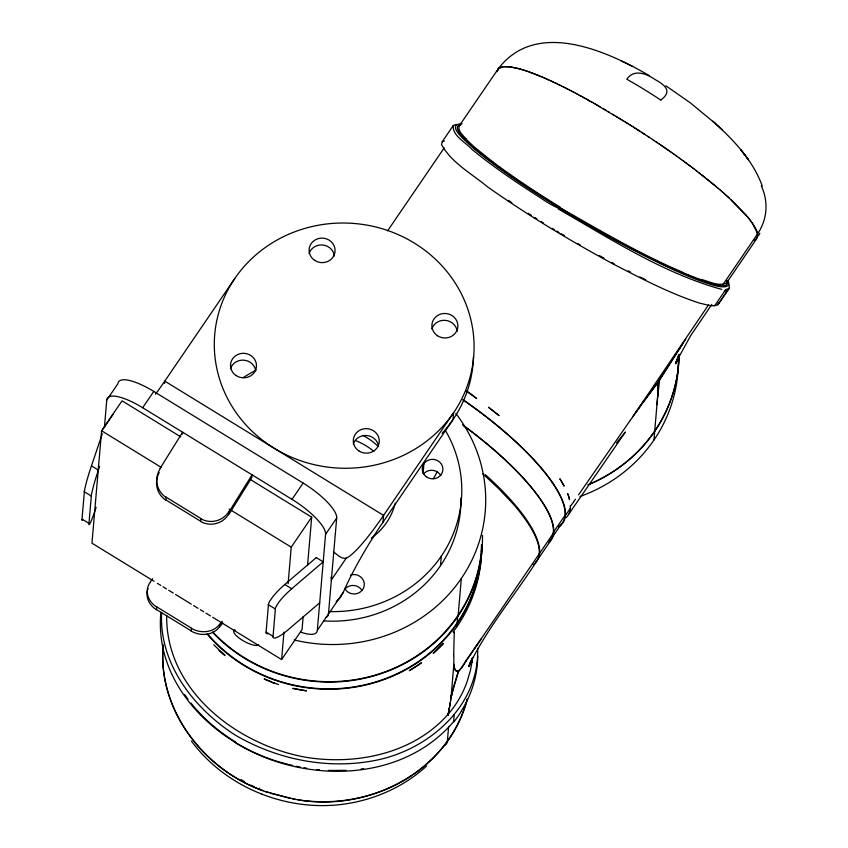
<?xml version="1.0" encoding="UTF-8"?>
<svg xmlns="http://www.w3.org/2000/svg" width="848" height="848" viewBox="0 0 848 848"><rect width="100%" height="100%" fill="white"/><g stroke="black" fill="none" stroke-linecap="round" stroke-linejoin="round"><path stroke-width="1.27" d="M657.995 389.645L657.783 395.232M161.65 612.309C158.693 663.634 194.107 708.748 235.468 735.237C277.837 759.872 328.505 769.995 376.788 760.115C429.374 749.346 479.671 705.441 477.625 648.328M477.753 656.087C477.498 675.421 471.732 694.618 461.354 710.91M160.876 612.648C153.764 687.495 220.183 748.095 287.589 764.165M453.881 663.274L453.85 657.317M657.9 393.493L657.666 382.851L679.789 348.178M466.04 660.624C462.457 668.15 455.291 676.598 454.125 666.772M657.868 393.949L653.956 440.027A154.749 145.962 4.9 0 1 579.873 496.557M163.24 645.296C157.039 711.748 206.806 773.058 268.477 792.615M454.136 638.014L454.305 633.18M452.037 692.53A75.175 11.596 -58.8 0 0 451.539 694.756L451.369 695.911L458.28 671.817L453.383 687.346L451.009 697.851L451.253 696.537M454.072 638.915L453.701 654.582M163.251 645.074C157.156 709.373 203.806 769.878 263.113 790.696M657.709 396.196L657.762 395.528M681.697 345.253L659.543 379.999L658.822 387.133M656.988 404.697L657.751 395.677M180.751 436.837L122.059 400.818L101.601 430.784L91.966 543.186L154.05 581.283M104.41 427.583L106.763 400.055L117.883 383.762A41.255 12.095 34.3 0 1 153.785 391.426L303.128 483.063A41.255 12.095 34.3 0 1 336.688 518.033L328.452 614.047A41.255 12.095 34.3 0 1 325.579 617.577M164.565 383.402L164.756 381.123L234.79 278.504M182.447 434.049L182.606 432.226L160.06 468.435M212.742 617.302L281.6 659.553L283.953 632.099M288.097 583.742L291.235 547.151L311.682 517.174L250.732 479.777M303.171 616.507L302.047 629.576L281.6 659.553M307.538 565.531L311.682 517.174M300.627 632.12A41.255 12.095 34.3 0 0 317.332 630.34L325.568 534.325L336.688 518.033M382.978 522.22L383.561 515.393L453.585 412.775L453.002 419.601L382.978 522.22A82.51 12.868 -58.5 0 0 343.302 592.286L317.332 630.34M423.078 473.46L423.905 463.75M440.483 565.68L441.299 556.129M457.136 622.962L457.75 615.796M448.613 726.694L447.362 741.205C438.119 754.126 426.544 765.341 413.485 774.372M451.051 697.607L453.881 663.952M457.22 626.248L457.485 623.185M458.1 616.008L461.323 578.463M454.199 714.864L453.616 721.648C400.394 784.241 300.86 783.594 234.854 742.318M657.889 394.479L658.716 387.939M450.882 698.54C450.786 699.155 451.03 697.66 450.924 698.296M450.818 699.028L450.564 700.967M450.701 699.939L450.617 700.596M450.489 701.476L450.246 703.045M450.458 701.72L450.193 703.363M449.313 708.387L450.055 704.211L449.917 705.017M450.182 703.469L450.118 703.819M448.073 715.33L448.168 714.769M448.041 715.564L448.327 713.868L448.221 714.493M449.61 706.776L450.034 704.359M166.674 615.478C165.646 691.258 238.574 745.943 307.697 757.593C357.655 765.055 413.909 753.363 448.295 714.069L448.412 713.359M448.55 712.606L448.327 713.836L448.507 712.861M448.465 713.073L448.719 711.652M448.518 712.765L448.836 711.006M449.504 707.338L448.942 710.433M448.666 711.981L448.783 711.313M449.27 708.663L449.366 708.101L448.846 710.963M448.772 711.377L448.921 710.55M451.496 695.254L451.136 697.183M456.16 124.476L453.245 125.536L442.253 141.711L441.532 144.669C451.793 163.017 471.573 173.575 487.303 186.677C527.774 215.307 570.354 240.853 613.963 264.406C641.915 278.78 669.931 293.525 699.929 303.234C705.737 304.294 712.097 307.347 717.896 304.708L729.375 287.991L728.92 284.175M718.373 302.736L717.896 304.708L729.471 287.79M467.216 699.25C448.952 771.182 368.647 812.214 298.22 799.844M467.174 699.399C463.188 714.387 456.383 728.602 447.362 741.205A53.625 15.73 34.3 0 1 443.631 745.795M470.799 660.984L469.156 666.676L470.598 662.468M678.209 355.747L675.909 363.718L677.34 359.51M84.291 492.031A21.009 1.579 -72.7 0 1 91.425 465.934L102.311 433.752M99.64 466.4L98.379 470.11L91.436 465.849M96.131 507.358L94.87 511.068A21.009 1.579 -72.7 0 1 88.892 523.598M343.302 592.286L340.207 597.766L336.19 601.592M472.718 657.444L468.796 666.062C486.975 628.506 514.132 596.261 536.614 561.323M679.471 354.496L675.538 363.103L690.77 335.479L711.811 304.464M518.043 68.455L509.478 66.769L503.044 66.685L498.878 68.211L496.96 71.677L498.847 68.222L503.489 66.632L510.782 66.939L520.725 69.197M758.494 235.68L759.85 233.242M433.392 478.654L437.218 471.859M658.801 381.165L659.543 379.999M679.619 348.422L685.735 339.147M682.629 343.843L681.495 345.56M708.557 304.856L632.82 416.686M568.414 514.683L625.368 432.056L616.411 443.016M462.446 424.784A154.749 45.389 34.3 0 1 553.712 532.661L458.217 672.411M701.296 279.48C709.214 281.313 718.447 286.741 726.46 283.073L756.268 239.327C760.402 233.136 753.957 225.981 750.692 220.893M103.021 429.024L113.24 414.036M106.763 400.055A41.255 12.095 34.3 0 1 142.665 407.718L153.785 391.426M466.294 139.242C463.485 135.51 457.178 130.974 459.33 125.737L498.348 68.677M387.61 230.804L444.214 147.87M325.568 534.325A41.255 12.095 34.3 0 0 292.009 499.355L303.128 483.063M155.449 394.235A82.51 12.868 -58.5 0 0 164.756 381.123L383.561 515.393A82.51 12.868 -58.5 0 1 346.228 558.164L331.377 579.915A41.255 12.095 34.3 0 0 331.006 577.075M553.341 532.427L565.012 515.33M565.362 515.542L570.365 508.206M723.174 284.281L757.55 233.921A53.625 50.583 4.9 0 0 761.292 185.924M549.589 541.3L561.27 524.202M535.841 562.309L550.288 541.141M714.652 305.789L725.697 289.613L728.983 288.521M479.979 640.632L480.975 639.18M480.201 640.314L477.498 644.257M630.053 420.64L578.537 494.829M630.287 420.301L632.926 416.527M476.714 645.392L477.859 643.727M476.131 646.24L476.894 645.127M453.245 125.536C452.217 135.924 465.923 142.443 472.039 149.439C493.875 167.438 517.503 183.126 541.3 198.379C548.582 203.467 555.472 207.166 562.489 209.869C590.346 226.808 618.786 242.825 647.925 257.474C668.563 267.608 689.35 277.794 711.408 284.525C716.03 286.232 732.481 290.398 727.955 280.381M682.534 272.176C640.081 254.209 599.165 229.935 560.009 207.76A142.655 15.9 30.5 0 0 577.605 218.477L587.113 224.042A144.743 16.133 30.5 0 0 597.925 230.243L608.641 236.242A148.856 16.589 30.5 0 0 620.651 242.814L632.279 248.994A155.364 17.31 30.5 0 0 645.074 255.577L657.041 261.502A163.897 18.264 30.5 0 0 669.825 267.544L698.01 279.437A178.674 19.907 30.5 0 0 702.261 280.964L707.38 282.649A182.256 20.31 30.5 0 0 711.493 283.857L715.214 284.78A184.588 20.564 30.5 0 0 718.457 285.394L721.245 285.702A185.68 20.691 30.5 0 0 726.556 284.748L727.277 283.826A183.571 20.458 30.5 0 0 727.489 282.585L727.149 280.762M658.43 381.706L640.463 405.938M475.696 646.854L476.3 645.996M474.509 648.572L475.834 646.653M474.668 648.349L470.757 653.956M470.958 653.681L465.393 661.525M633.212 416.124L639.615 407.104M635.724 412.573L637.399 410.199M637.134 410.57L638.014 409.351M575.474 499.186L573.534 501.878M638.502 408.641L640.346 406.086M639.593 407.157L640.706 405.577M640.113 406.425L641.523 404.485M642.169 403.563L648.974 394.309M648.455 395.083L657.666 382.851M497.575 69.716C535.194 18.698 605.928 50.445 649.186 75.546M150.35 581.749L152.693 578.654M222.155 621.277L219.812 624.372L219.579 627.107L222.706 622.973M661.016 99.82C673.036 91.033 664.397 84.779 655.218 79.617C646.907 73.903 634.262 68.571 627.011 78.959M726.545 282.988L727.171 281.038M756.246 239.337L755.144 240.175L757.518 237.027L757.349 233.02L752.579 223.512M459.33 125.737L460.877 124.794A185.68 20.691 30.5 0 0 458.28 125.737L457.549 126.67A183.571 20.458 30.5 0 0 457.337 127.9L457.634 129.405A180.677 20.129 30.5 0 0 458.439 131.186L459.701 133.2A176.84 19.705 30.5 0 0 461.439 135.468L472.262 146.322M259.721 788.184L258.725 789.075M433.36 653.278L443.387 643.515A154.696 145.92 4.9 0 1 433.275 653.352M319.696 602.811L288.203 629.704A21.009 4.749 -43.8 0 1 272.855 636.488M426.65 765.988C405.259 785.566 378.07 798.254 349.588 803.247L348.941 803.353C290.313 813.444 226.904 789.085 191.415 741.046M411.852 775.485C377.286 798.784 333.349 806.501 292.581 798.901M559.945 207.802L559.966 207.792A142.559 15.889 30.5 0 1 551.264 202.46L543.059 197.277M346.228 558.164C341.193 559.341 337.175 554.327 333.37 551.889M442.253 141.711L444.416 140.991M361.184 768.988L363.644 768.627M458.312 671.203L455.662 670.344L454.252 667.45M346.196 770.387L328.388 770.419M462.096 123.776C443.409 124.062 469.559 144.202 473.237 148.018C500.044 170.48 529.565 189.433 559.214 207.866M316.866 769.549L319.431 769.814M721.743 289.391C662.935 273.141 610.751 239.019 558.238 208.958M304.061 767.769L306.616 768.182M296.1 799.505L270.427 793.272M290.482 798.498L265.021 791.407M296.429 766.285L300.245 767.069M288.839 764.493L292.624 765.426M518.775 68.646L523.545 70.045M521.499 69.419L524.52 70.352M275.091 683.424L272.929 682.714M524.361 70.31L528.558 71.72M525.347 70.628L529.608 72.101M272.643 682.608L271.339 682.152M261.809 794.237L262.467 794.47M529.438 72.038L532.841 73.288M530.498 72.419L539.688 76.013M533.774 73.649L540.876 76.511M540.685 76.426L543.292 77.539M541.883 76.935L545.762 78.61M544.321 77.984L548.274 79.733M546.812 79.076L549.546 80.306M549.345 80.21L553.437 82.097M550.638 80.804L554.751 82.722M639.901 276.957L645.763 279.713M554.56 82.627L556.087 83.358M555.885 83.263L557.422 83.994M557.231 83.899L558.779 84.652M558.588 84.556L560.136 85.309M559.945 85.213L561.514 85.987M621.234 60.844L632.608 66.462M561.323 85.892L562.892 86.666M562.701 86.57L564.28 87.365M564.1 87.27L567.089 88.786M565.499 87.98L568.51 89.506M568.33 89.411L569.941 90.238M611.726 262.456L614.069 263.664M628.167 270.915L630.509 272.123M569.761 90.153L571.372 90.99M571.202 90.895L572.813 91.743M572.644 91.648L574.266 92.506M574.107 92.411L575.728 93.28M575.569 93.185L577.202 94.054M577.043 93.969L578.675 94.849M578.516 94.764L581.643 96.46M580.011 95.57L584.654 98.103M583 97.191L586.159 98.94M586.021 98.856L587.675 99.778M599.345 255.598L603.85 258.099M587.547 99.704L589.201 100.626M589.074 100.552L592.264 102.354M590.611 101.421L593.801 103.233M593.695 103.159L628.622 124.073M595.243 104.05L599.918 106.742M603.066 108.576L606.225 110.431M552.26 228.419L554.497 229.744M556.733 231.069L558.97 232.394M561.206 233.73L564.556 235.712M577.976 243.673L580.212 245.008M607.804 111.374L609.394 112.318M612.574 114.226L614.175 115.19M615.775 116.155L617.376 117.13M618.976 118.105L620.577 119.091M142.665 407.718L292.009 499.355M101.601 430.784L161.427 467.492M229.151 509.054L291.235 547.151M157.431 583.36L160.823 585.438M163.081 586.827L166.462 588.904M168.72 590.282L173.236 593.059M175.494 594.437L191.298 604.136M193.556 605.525L198.072 608.292M200.329 609.68L203.711 611.758M205.969 613.146L210.484 615.913M622.188 120.077L623.789 121.073M625.4 122.07L631.834 126.087M235.468 741.968C218.593 731.601 203.319 718.532 190.948 703.034M630.191 125.059L649.451 137.45M633.445 127.105L635.057 128.122M528.166 213.304L531.431 215.381M534.706 217.459L536.879 218.837M541.247 221.614L543.42 222.992M636.657 129.15L639.869 131.207M542.794 197.118L542.815 197.128A143.662 16.006 30.5 0 1 532.915 190.736L524.774 185.373M641.47 132.235L644.671 134.313M647.745 136.327L652.621 139.549M665.85 85.775L690.293 102.82L715.288 123.469M652.494 139.464L654.2 140.598M524.541 185.214L524.499 185.182A146.778 16.356 30.5 0 1 514.259 178.25L506.023 172.494M654.062 140.514L657.338 142.718M655.631 141.563L658.907 143.768M658.758 143.672L665.118 148.018M660.316 144.732L668.192 150.149M508.567 200.414L511.832 202.651M666.486 148.972L669.719 151.22M669.538 151.092L671.234 152.28M671.054 152.152L672.75 153.35M672.559 153.212L674.255 154.41M505.8 172.335L505.747 172.303A152.216 16.96 30.5 0 1 495.751 165.074L488.003 159.223M674.065 154.283L677.245 156.541M675.559 155.343L678.729 157.611M678.527 157.474L680.202 158.671M680.001 158.534L681.665 159.742M681.463 159.594L684.58 161.862M682.926 160.654L687.452 163.993M685.809 162.774L688.873 165.042M688.661 164.894L690.283 166.102M690.071 165.943L691.692 167.162M691.48 167.003L693.081 168.211M492.974 161.968L478.261 150.266M692.869 168.052L694.47 169.261M694.247 169.102L716.231 186.655M695.837 170.31L697.204 171.36M487.748 159.032L487.759 159.042A159.933 17.819 30.5 0 1 478.897 151.993L472.463 146.503M698.551 172.398L699.897 173.448M701.222 174.487L705.144 177.582M706.426 178.599L715.055 185.67M716.041 186.496L717.397 187.641M717.217 187.482L718.553 188.627M718.373 188.468L719.698 189.602M719.507 189.443L720.821 190.577M720.641 190.418L723.026 192.496M721.754 191.383L724.107 193.45M482.904 473.905L498.921 488.883L512.68 503.479M723.938 193.302L725.178 194.404M725.008 194.256L726.227 195.347M726.058 195.199L728.284 197.213M727.096 196.132L729.291 198.135M722.464 130.094L712.892 121.275C733.096 139.485 752.886 160.028 762.278 186.083M729.132 197.997L745.901 215M731.252 199.958L746.558 215.763M589.561 101.336L588.162 99.81M746.632 215.837L749.579 219.431M747.268 216.59L749.007 218.71M749.621 219.494L750.12 220.13M750.173 220.194L750.65 220.83M188.055 699.261L184.61 694.47M751.646 222.197L752.123 222.865M560.221 479.364L559.828 478.791A154.696 45.368 34.3 0 1 564.143 486.137L560.687 480.042M567.789 493.907L567.63 493.6A154.696 45.368 34.3 0 1 569.57 499.716L568.255 494.787M657.709 383.232L657.794 384.335M454.03 666.03L453.934 664.662M657.847 385.056L657.931 386.815M453.712 654.698L453.818 656.596M657.953 387.165L657.984 389.211M727.202 290.535A189.825 20.522 31.1 0 1 724.362 291.034M702.123 280.041A174.911 20.055 30.6 0 1 683.488 272.865M560.337 207.283A146.11 16.642 30.5 0 1 493.07 162.01M478.102 150.191A166.971 19.038 30.5 0 1 466.199 139.189M627.096 79.415A153.255 45.262 34.4 0 1 660.846 100.149M678.283 358.799A154.41 145.644 4.9 0 1 653.967 440.027M679.068 354.305A154.389 145.623 4.9 0 1 588.682 484.579M679.057 355.333A154.41 145.644 4.9 0 1 654.73 431.155A154.336 145.549 4.9 0 1 587.844 484.897M463.093 399.79A154.696 45.368 34.3 0 1 558.578 526.905M466.252 391.193A154.696 45.368 34.3 0 1 476.767 398.581L470.81 393.843A41.87 41.849 -80.1 0 0 466.686 391.098M570.428 505.705A154.696 45.368 34.3 0 1 566.125 517.598M573.524 502.08A14.087 2.915 -59.9 0 1 570.227 506.245M463.559 425.685A154.283 45.251 34.3 0 1 549.281 541.618M463.019 399.885A154.283 45.251 34.3 0 1 558.249 526.661M461.524 711.006A189.825 142.305 22 0 1 453.892 721.818M472.4 659.119A174.911 130.041 21.6 0 1 472.241 662.214M254.23 786.827A153.255 144.658 4.8 0 1 250.87 785.142M244.288 781.527A153.255 144.658 4.8 0 1 241.065 779.598M235.246 630.297A14.427 3.996 39.8 0 1 235.203 630.149M258.693 644.904A14.427 4.42 28.7 0 1 242.062 640.092A14.427 4.42 28.7 0 1 234.62 629.884M455.842 413.485A154.696 145.92 4.9 0 1 459.595 580.933A154.696 145.92 4.9 0 1 294.235 639.975M243.302 377.551A154.696 145.92 4.9 0 1 256.096 370.184M482.48 535.342A154.696 145.92 4.9 0 1 384.112 672.591A154.696 145.92 4.9 0 1 212.572 632.301M445.539 430.667A129.945 122.568 4.9 0 1 330.296 611.588M460.962 497.914A129.945 122.568 4.9 0 1 323.554 620.895M395.242 503.108A64.978 61.289 4.9 0 1 371.424 538.003M362.827 435.374A64.978 61.289 4.9 0 1 377.964 446.207M355.694 440.631A64.978 61.289 4.9 0 1 373.798 451.306M344.807 589.265A10.314 9.731 4.9 0 1 361.969 590.367M350.521 575.061A10.314 9.731 4.9 0 1 363.569 580.732A10.314 9.731 4.9 0 1 358.174 593.187A10.314 9.731 4.9 0 1 344.723 588.427M423.417 474.085A10.314 9.731 4.9 0 1 440.812 475.611M553.691 532.639A154.421 45.294 34.3 0 1 548.656 542.731M485.353 474.657A154.612 46.417 34.2 0 1 539.508 553.977M533.106 564.747A154.4 45.283 34.3 0 0 539.233 553.808A154.357 45.283 34.3 0 0 512.754 503.5M481.876 544.882A154.696 145.92 4.9 0 1 378.791 681.368A154.696 145.92 4.9 0 1 207.082 634.007M481.579 544.766A154.696 145.92 4.9 0 1 453.139 631.93M278.632 684.537A154.696 145.92 4.9 0 1 264.226 679.153M224.911 655.038A154.696 145.92 4.9 0 1 213.844 644.777M448.285 714.069A180.094 134.217 21.4 0 0 466.845 682.428L470.089 671.616A173.554 129.341 21.4 0 0 472.389 657.719M453.214 631.802A10.494 1.749 -55.9 0 1 453.754 631.771M271.413 681.728A41.859 22.981 24.6 0 1 264.438 678.771M224.837 655.525A41.87 21.444 49.7 0 1 219.028 650.607M481.823 545.974A154.283 145.527 4.9 0 1 378.674 674.022A154.283 145.527 4.9 0 1 212.88 632.046M481.049 555.493A154.283 145.527 4.9 0 1 373.3 682.629A154.283 145.527 4.9 0 1 207.4 633.763M481.473 544.872A154.283 145.527 4.9 0 1 481.272 551.963M454.21 632.64A58.756 9.741 -56.5 0 1 454.274 633.223M453.945 631.908A25.684 4.282 -56.2 0 1 454.125 632.343M451.698 694.533A78.461 12.042 -58.9 0 1 452.207 692.297M473.449 356.955A129.945 122.568 4.9 0 1 442.137 433.286M230.465 368.753A12.996 12.254 4.9 0 1 243.397 360.135A12.996 12.254 4.9 0 1 255.598 369.876M353.256 444.098A12.996 12.254 4.9 0 1 366.855 435.522A12.996 12.254 4.9 0 1 378.611 446.472M431.855 328.929A12.996 12.254 4.9 0 1 445.454 320.353A12.996 12.254 4.9 0 1 457.199 331.303M309.064 253.573A12.996 12.254 4.9 0 1 322.664 245.008A12.996 12.254 4.9 0 1 334.409 255.948M166.017 497.416A21.009 20.734 -43.8 0 1 160.272 468.573M229.31 510.941A21.009 20.734 -43.8 0 1 200.764 518.732M229.077 513.665A21.009 20.734 -43.8 0 1 200.531 521.467M165.784 500.15A21.009 20.734 -43.8 0 1 159.223 472.643M219.356 626.979A21.009 17.554 17.6 0 1 191.129 631.092M156.615 607.041A21.009 17.554 17.6 0 1 150.562 581.887M219.59 624.245A21.009 17.554 17.6 0 1 191.362 628.368M156.382 609.776A21.009 17.554 17.6 0 1 148.061 588.448M275.197 609.171A21.009 4.749 -43.8 0 1 291.701 588.83M268.254 604.91A21.009 4.749 -43.8 0 1 284.758 584.569M268.328 633.626A21.009 4.749 -43.8 0 1 265.912 632.226M91.234 496.292A21.009 1.579 -72.7 0 1 98.368 470.195M82.68 519.866A21.009 1.579 -72.7 0 1 81.949 519.336M84.365 491.798L82.023 519.103L88.976 523.364L91.308 496.059L84.365 491.798M156.753 606.871L156.52 609.606L191.256 630.912L191.489 628.188L156.753 606.871M166.155 497.204L165.922 499.938L200.658 521.244L200.891 518.52L166.155 497.204M229.522 511.068L229.289 513.793L251.835 477.572L252.068 474.848L229.522 511.068M268.434 604.751L266.102 632.057L273.045 636.318L275.388 609.012L268.434 604.751M316.262 557.592L284.769 584.484L291.712 588.745L323.205 561.853L316.262 557.592M421.276 662.913L409.319 670.662A154.696 145.92 4.9 0 0 421.276 662.913M754.858 240.344L754.158 240.662L754.826 240.355M306.382 690.813L292.793 688.375A154.696 145.92 4.9 0 0 306.382 690.813M488.649 407.4L488.48 407.273A154.696 45.368 34.3 0 1 499.08 415.615L488.649 407.4M745.392 155.725L740.675 149.566L748.424 159.689L745.392 155.725M426.311 476.746A10.314 9.731 4.9 0 0 442.815 470.449A10.314 9.731 4.9 0 0 428.643 460.051A10.314 9.731 4.9 0 0 426.311 476.746M265.106 442.168A129.945 122.568 4.9 0 0 472.972 362.87A129.945 122.568 4.9 0 0 294.489 231.886A129.945 122.568 4.9 0 0 265.106 442.168M235.988 375.494A12.996 12.254 4.9 0 0 256.425 366.802A12.996 12.254 4.9 0 0 238.065 354.369A12.996 12.254 4.9 0 0 235.988 375.494M358.778 450.839A12.996 12.254 4.9 0 0 379.215 442.158A12.996 12.254 4.9 0 0 360.856 429.713A12.996 12.254 4.9 0 0 358.778 450.839M437.377 335.67A12.996 12.254 4.9 0 0 457.814 326.978A12.996 12.254 4.9 0 0 439.455 314.544A12.996 12.254 4.9 0 0 437.377 335.67M314.587 260.315A12.996 12.254 4.9 0 0 335.024 251.633A12.996 12.254 4.9 0 0 316.654 239.189A12.996 12.254 4.9 0 0 314.587 260.315"/></g></svg>
